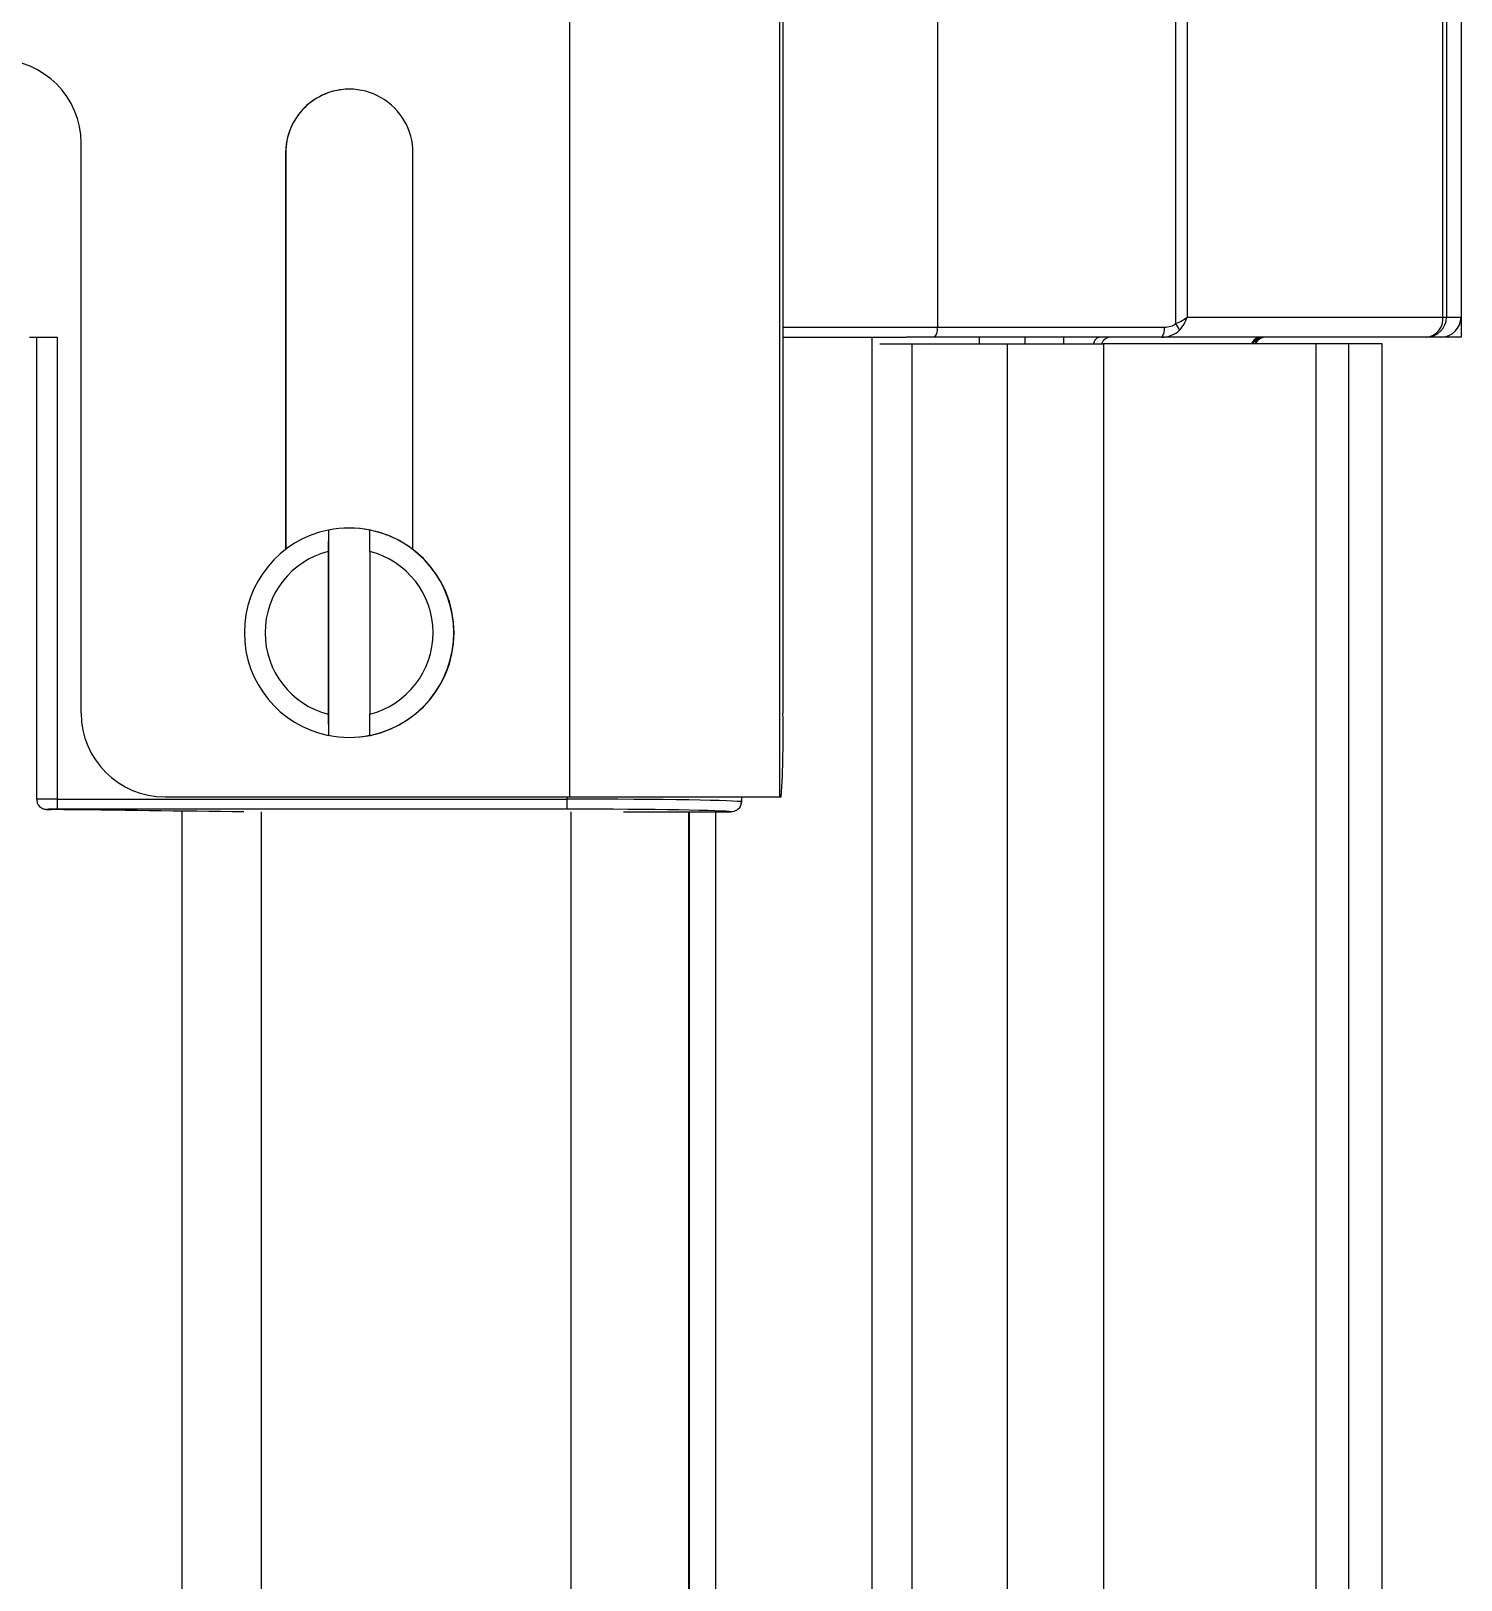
# Model space of a CAD drawing. Extents: x 6 to 134, y 3 to 97.
# Drawn here: x 59.157 to 61.291, y 79.844 to 82.155 of the extents above; entities that cross this region are included whole.
import ezdxf

# ---------------------------------------------------------------- set-up
doc = ezdxf.new("R2010")
doc.units = 0
doc.header["$MEASUREMENT"] = 0
doc.layers.add('OBJECT', color=7, linetype='CONTINUOUS')

msp = doc.modelspace()

# ---------------------------------------------------------------- linework, layer by layer
at = {"layer": 'OBJECT'}
for p, q in [((59.9607, 82.9123), (59.9607, 81.0123)), ((60.2744, 82.9123), (60.2744, 81.0123)), ((60.5097, 82.9046), (60.5097, 81.7133)), ((60.8654, 81.7185), (60.8654, 82.8308)), ((60.8823, 82.8308), (60.8823, 81.7283)), ((61.291, 82.8246), (61.291, 81.6983)), ((61.291, 82.8246), (61.291, 81.7283)), ((60.2794, 82.7873), (60.2794, 81.1373)), ((61.2641, 81.7283), (61.2641, 82.7893)), ((61.2693, 82.7893), (61.2693, 81.7283)), ((59.2324, 81.1373), (59.2324, 81.9873)), ((59.5374, 81.9733), (59.5374, 81.3816)), ((59.5374, 81.9733), (59.5375, 81.9733)), ((59.5375, 81.9733), (59.5375, 81.3816)), ((59.7274, 81.3813), (59.7274, 81.9733)), ((60.8823, 81.7283), (61.2641, 81.7283)), ((61.2641, 81.7283), (61.2693, 81.7283)), ((61.2693, 81.7283), (61.291, 81.7283)), ((60.2794, 81.7133), (60.5097, 81.7133)), ((60.5097, 81.7133), (60.8485, 81.7133)), ((59.1552, 81.6983), (59.1963, 81.6983)), ((59.1659, 81.6983), (59.1659, 81.0087)), ((59.1963, 81.6983), (59.1963, 81.009)), ((60.2787, 81.6983), (60.4119, 81.6983)), ((60.4119, 81.6983), (60.4635, 81.6983)), ((60.4119, 81.6983), (60.4119, 73.7699)), ((60.4241, 81.6883), (60.4717, 81.6883)), ((60.5057, 81.6983), (60.4635, 81.6983)), ((60.4717, 81.6883), (60.4717, 73.9013)), ((60.4717, 81.6883), (60.614, 81.6883)), ((60.8445, 81.6983), (60.5057, 81.6983)), ((60.5721, 81.6983), (60.5721, 81.6883)), ((60.614, 81.6883), (60.7578, 81.6883)), ((60.614, 81.6883), (60.614, 73.9013)), ((60.6404, 81.6983), (60.6404, 81.6883)), ((60.6983, 81.6883), (60.6983, 81.6983)), ((61.0745, 81.6883), (60.7578, 81.6883)), ((60.7578, 81.6883), (60.7578, 73.9013)), ((61.2393, 81.6983), (60.8445, 81.6983)), ((61.1233, 81.6883), (61.0745, 81.6883)), ((61.0745, 81.6883), (61.0745, 73.9013)), ((61.1233, 81.6883), (61.1233, 73.9013)), ((61.1733, 81.6883), (61.1233, 81.6883)), ((61.1733, 73.8961), (61.1733, 81.6883)), ((61.261, 81.6983), (61.2393, 81.6983)), ((61.291, 81.6983), (61.261, 81.6983)), ((59.6011, 81.4104), (59.601, 81.3786)), ((59.6012, 81.4104), (59.6011, 81.4104)), ((59.6012, 81.4104), (59.6012, 81.1041)), ((59.6324, 81.4135), (59.6322, 81.4135)), ((59.663, 81.3786), (59.6631, 81.4104)), ((59.6631, 81.4104), (59.6632, 81.4104)), ((59.601, 81.3786), (59.601, 81.1359)), ((59.663, 81.3786), (59.663, 81.1359)), ((59.601, 81.1359), (59.6011, 81.1041)), ((59.6631, 81.1041), (59.663, 81.1359)), ((59.6011, 81.1041), (59.6012, 81.1041)), ((59.6632, 81.1041), (59.6631, 81.1041)), ((59.6322, 81.101), (59.6324, 81.101)), ((59.3574, 81.0123), (59.9607, 81.0123)), ((59.9567, 81.0123), (59.9567, 81.009)), ((59.9607, 81.0123), (60.2744, 81.0123)), ((60.2173, 81.0123), (60.2173, 81.0048)), ((60.2175, 81.0046), (60.2178, 81.0123)), ((60.2744, 81.0123), (60.2769, 81.0123)), ((59.1963, 81.009), (59.9567, 81.009)), ((59.9568, 80.994), (59.1963, 80.994)), ((59.3823, 80.9912), (59.3823, 73.3543)), ((59.5007, 80.9903), (59.5007, 73.3543)), ((59.963, 80.9903), (59.963, 73.3543)), ((60.0413, 80.99), (60.2018, 80.99)), ((60.1385, 80.99), (60.1385, 73.3543)), ((60.1396, 80.99), (60.1396, 73.3543)), ((60.1787, 80.99), (60.1787, 73.3543)), ((60.2173, 81.0048), (60.2175, 81.0046))]:
    msp.add_line(p, q, dxfattribs=at)
at = {"layer": 'OBJECT', "flags": 128}
msp.add_lwpolyline([(60.7431, 81.6883), (60.7433, 81.6894), (60.7441, 81.6919), (60.7452, 81.6941), (60.7465, 81.6959), (60.748, 81.6972), (60.7495, 81.698), (60.7512, 81.6983)], dxfattribs=at)
at = {"layer": 'OBJECT'}
for centre, radius, start, end in [((59.1074, 81.9873), 0.125, 359.9999, 89.9999), ((59.6324, 81.9733), 0.095, 359.9999, 180.0001), ((59.6325, 81.9733), 0.095, 90.0001, 180.0001), ((61.2364, 81.7259), 0.0278, 275.8511, 4.8466), ((61.2393, 81.7283), 0.03, 270.0057, 0.0057), ((60.4926, 81.7098), 0.0174, 318.5454, 11.5471), ((60.8314, 81.7098), 0.0174, 318.5454, 11.5471), ((60.8384, 81.697), 0.0345, 19.9273, 38.5338), ((60.7684, 81.684), 0.0143, 90.8212, 162.4846), ((60.9923, 81.684), 0.0143, 90.8212, 162.4846), ((60.9944, 81.6833), 0.015, 90, 160.5289), ((60.9958, 81.6833), 0.015, 90, 149.421), ((60.9984, 81.6783), 0.02, 90, 140.0581), ((61.0011, 81.6783), 0.02, 90, 150.0001), ((59.6321, 81.2573), 0.1563, 101.4436, 258.5564), ((59.6322, 81.2573), 0.1562, 78.5566, 101.4434), ((59.6324, 81.2573), 0.1563, 270.0001, 89.9999), ((59.6321, 81.2573), 0.1563, 281.4436, 78.5564), ((59.632, 81.2573), 0.1253, 104.3301, 255.6699), ((59.632, 81.2573), 0.1253, 284.3301, 75.6699), ((59.3574, 81.1373), 0.125, 179.9999, 269.9999), ((58.7103, 81.106), 1.5694, 356.575, 1.1405), ((59.6322, 81.2573), 0.1562, 258.5566, 281.4434), ((60.7659, 81.0053), 1.5696, 179.8663, 180.4138), ((61.5264, 81.0053), 1.5696, 179.8663, 180.4138), ((60.2023, 81.0048), 0.015, 334.0898, 359.9763)]:
    msp.add_arc(centre, radius, start, end, dxfattribs=at)
for centre, major_axis, ratio, start_param, end_param in [((60.8574, 81.7283), (0.0298, 0.0099), 0.379172, 4.857548, 5.564098), ((60.8574, 81.7283), (0.0181, 0.0272), 0.698794, 4.44074, 5.147291), ((61.261, 81.7283), (0.03, 0), 0.999851, 4.712389, 6.283185), ((60.8445, 81.7283), (0.0347, 0), 0.864624, 4.712389, 5.576635), ((60.8485, 81.7283), (0.0223, 0), 0.673687, 4.712389, 5.576635), ((59.1963, 81.0087), (0.0304, 0), 0.008843, 1.573284, 3.141593), ((59.1963, 80.9937), (0.0154, 0), 0.017455, 1.573284, 4.152632), ((57.2025, 80.9382), (3.7397, -0.0002), 0.017455, 0.917644, 1.01104), ((59.9574, 81.0047), (0.26, 0), 0.016448, 0.022753, 1.573284), ((59.9574, 80.9897), (0.245, 0), 0.017455, 0.071357, 1.573284), ((60.2025, 81.0046), (0.0136, 0.0065), 0.960597, 5.367951, 5.819876)]:
    msp.add_ellipse(centre, major_axis=major_axis, ratio=ratio, start_param=start_param, end_param=end_param, dxfattribs=at)
for points, knots in [([(59.166, 81.0087), (59.1662, 81.0069), (59.1664, 81.0037), (59.1687, 80.9997), (59.1714, 80.997), (59.174, 80.9953), (59.1764, 80.9943), (59.1782, 80.9939), (59.1794, 80.9938), (59.1802, 80.9937), (59.1817, 80.9936), (59.184, 80.9935), (59.187, 80.9935), (59.188, 80.9935)], [0, 0, 0, 0, 0.142936, 0.266462, 0.369047, 0.455806, 0.527167, 0.580848, 0.614107, 0.644311, 0.69541, 0.898502, 1, 1, 1, 1]), ([(60.2158, 80.9982), (60.2146, 80.9965), (60.2129, 80.9939), (60.2085, 80.9914), (60.2051, 80.9902), (60.2028, 80.99), (60.2018, 80.99)], [0, 0, 0, 0, 0.452189, 0.673958, 0.857741, 1, 1, 1, 1])]:
    msp.add_open_spline(points, degree=3, knots=knots, dxfattribs=at)

doc.saveas('drawing.dxf')
